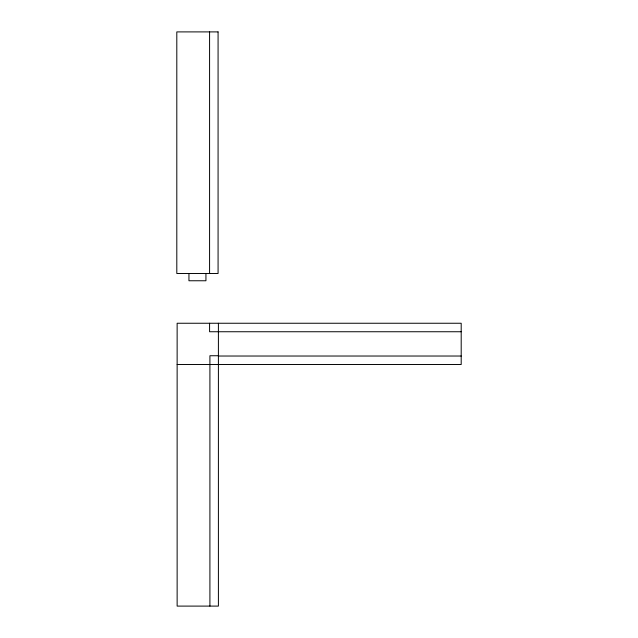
<?xml version="1.0" encoding="UTF-8"?>
<svg xmlns="http://www.w3.org/2000/svg" width="638" height="638" viewBox="0 0 638 638"><rect width="100%" height="100%" fill="white"/><g stroke="black" fill="none" stroke-linecap="round" stroke-linejoin="round"><path stroke-width="0.96" d="M461.194 331.744L209.583 331.744L209.583 323.251M218.403 355.741L209.91 355.741L209.91 606.1M218.403 356.028L461.194 356.028M177.133 364.521L461.194 364.521L461.194 323.251L177.133 323.251L177.133 606.1L218.403 606.1L218.403 323.251M209.583 31.9L209.583 273.479M205.938 273.479L205.938 280.76L188.944 280.76L188.944 273.479M218.076 31.9L176.806 31.9L176.806 273.479L218.076 273.479L218.076 31.9"/></g></svg>
